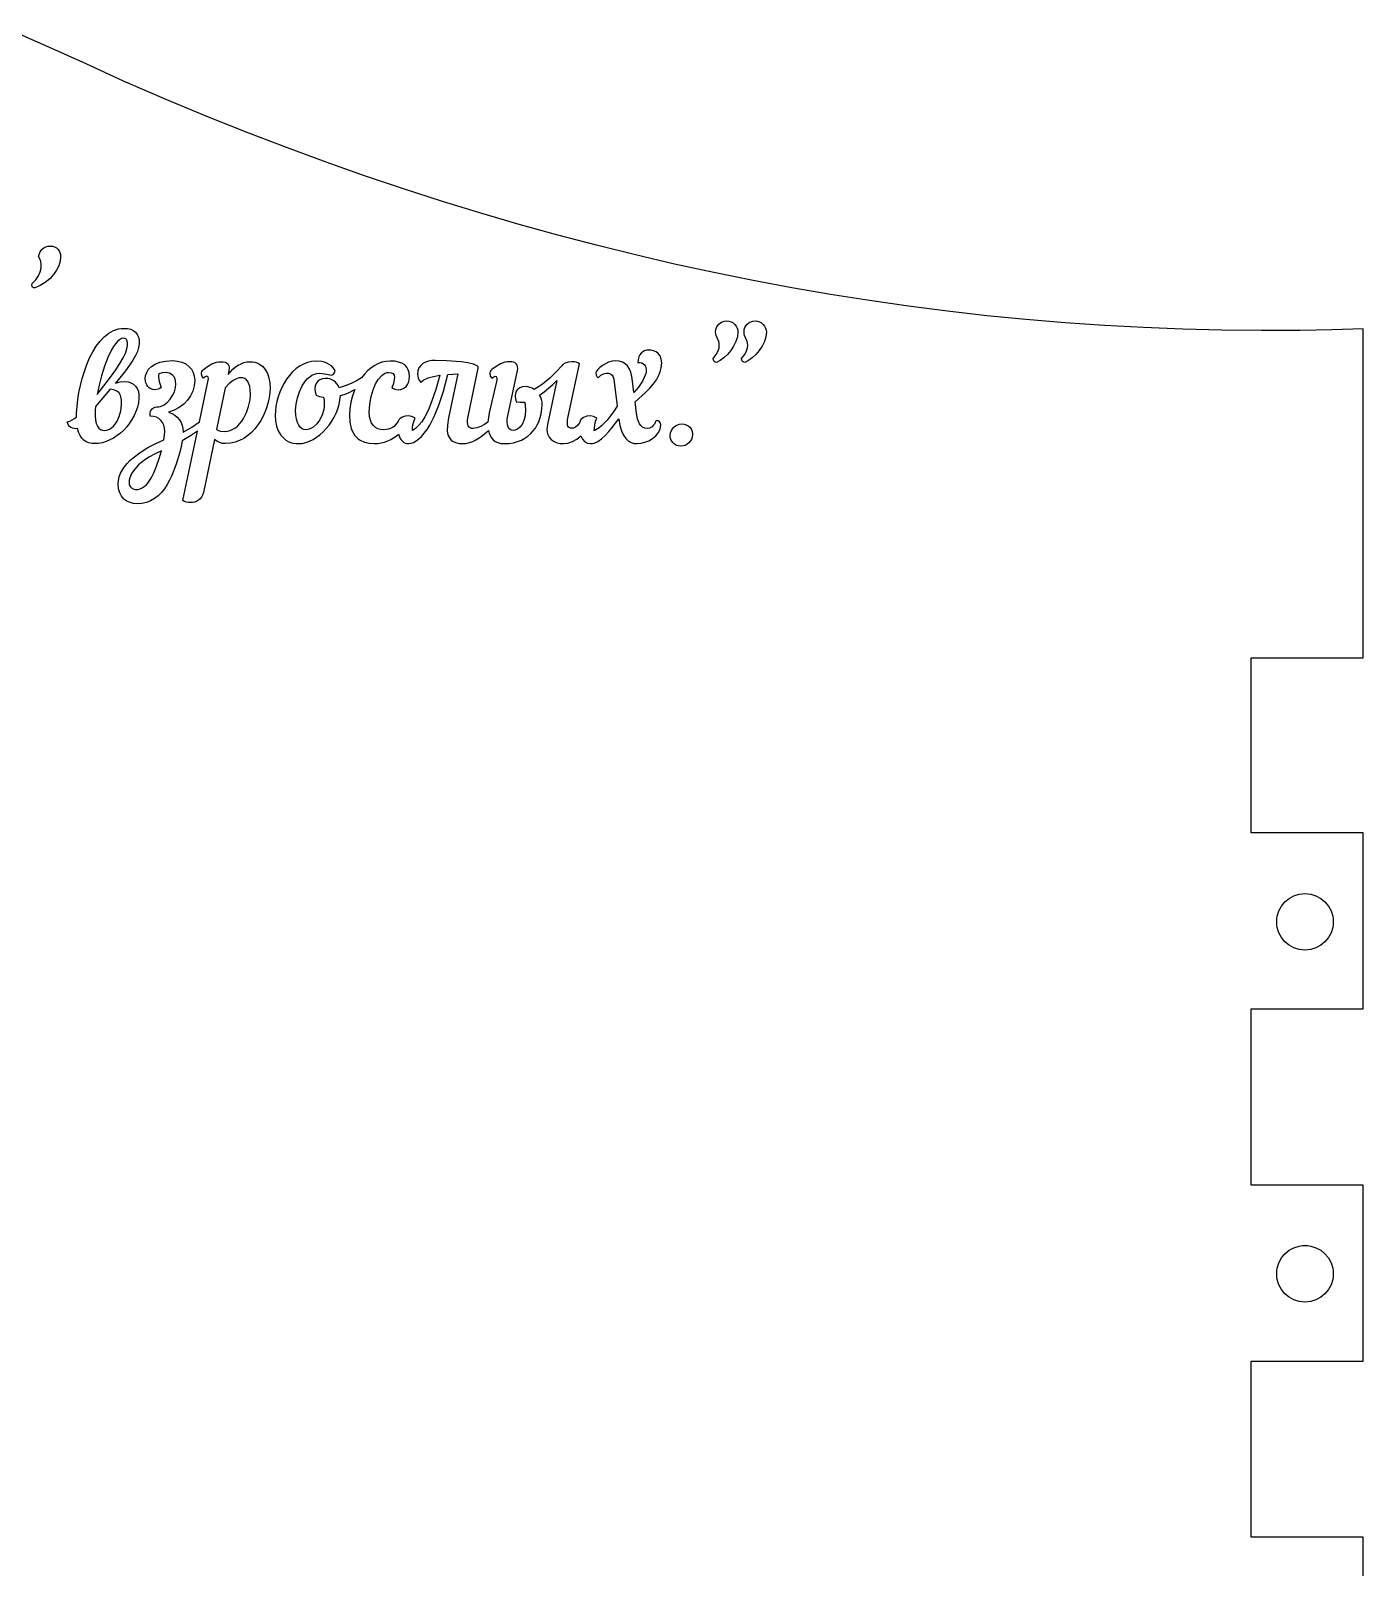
# Model space of a CAD drawing. Extents: x 1222 to 3994, y 2320 to 3800.
# Drawn here: x 2401.7 to 2472.3, y 3588.6 to 3670 of the extents above; entities that cross this region are included whole.
import ezdxf

# ---------------------------------------------------------------- set-up
doc = ezdxf.new("R2010")
doc.units = 0
doc.layers.add('____________', color=18, linetype='CONTINUOUS')

msp = doc.modelspace()

# ---------------------------------------------------------------- linework, layer by layer
at = {"layer": '____________'}
msp.add_lwpolyline([(2472.319, 3580.827), (2472.319, 3590.161), (2466.377, 3590.161), (2466.377, 3599.494), (2472.319, 3599.494), (2472.319, 3608.827), (2466.377, 3608.827), (2466.377, 3618.161), (2472.319, 3618.161), (2472.319, 3627.494), (2466.377, 3627.494), (2466.377, 3636.777), (2472.319, 3636.777), (2472.319, 3654.216), (2472.319, 3654.216), (2470.651, 3654.166), (2468.982, 3654.136), (2466.902, 3654.126), (2464.822, 3654.147), (2462.744, 3654.198), (2460.666, 3654.281), (2458.591, 3654.393), (2456.517, 3654.536), (2454.435, 3654.71), (2452.356, 3654.915), (2450.28, 3655.151), (2448.208, 3655.416), (2446.14, 3655.712), (2444.077, 3656.038), (2442.018, 3656.394), (2439.965, 3656.779), (2437.881, 3657.201), (2435.804, 3657.653), (2433.733, 3658.135), (2431.669, 3658.646), (2429.613, 3659.185), (2427.565, 3659.754), (2425.524, 3660.351), (2423.492, 3660.975), (2421.426, 3661.642), (2419.369, 3662.336), (2417.322, 3663.057), (2415.285, 3663.806), (2413.231, 3664.593), (2411.188, 3665.405), (2408.881, 3666.361), (2406.586, 3667.35), (2404.601, 3668.268), (2402.625, 3669.159), (2400.657, 3670.022)], dxfattribs=at)
for points in [[(2401.885, 3656.395), (2401.815, 3656.393), (2401.756, 3656.435), (2401.725, 3656.511), (2401.741, 3656.615), (2401.943, 3656.822), (2402.084, 3657.032), (2402.172, 3657.241), (2402.215, 3657.441), (2402.219, 3657.628), (2402.193, 3657.795), (2402.144, 3657.936), (2402.079, 3658.046), (2402.105, 3658.157), (2402.147, 3658.262), (2402.207, 3658.356), (2402.281, 3658.439), (2402.368, 3658.508), (2402.468, 3658.56), (2402.578, 3658.593), (2402.697, 3658.604), (2402.821, 3658.593), (2402.93, 3658.561), (2403.024, 3658.51), (2403.103, 3658.441), (2403.165, 3658.358), (2403.211, 3658.262), (2403.238, 3658.154), (2403.248, 3658.037), (2403.222, 3657.803), (2403.148, 3657.563), (2403.029, 3657.323), (2402.868, 3657.092), (2402.67, 3656.876), (2402.437, 3656.683), (2402.174, 3656.52), (2401.885, 3656.395)], [(2407.414, 3653.423), (2407.386, 3653.232), (2407.319, 3653.025), (2407.216, 3652.8), (2407.076, 3652.555), (2406.899, 3652.288), (2406.686, 3651.997), (2406.153, 3651.332), (2406.41, 3651.4), (2406.661, 3651.425), (2406.826, 3651.409), (2406.976, 3651.362), (2407.109, 3651.286), (2407.221, 3651.183), (2407.309, 3651.055), (2407.372, 3650.903), (2407.405, 3650.73), (2407.406, 3650.536), (2407.374, 3650.298), (2407.32, 3650.065), (2407.243, 3649.839), (2407.146, 3649.621), (2407.032, 3649.412), (2406.9, 3649.213), (2406.754, 3649.027), (2406.595, 3648.854), (2406.425, 3648.696), (2406.245, 3648.555), (2406.057, 3648.431), (2405.863, 3648.327), (2405.664, 3648.244), (2405.463, 3648.182), (2405.262, 3648.144), (2405.06, 3648.131), (2404.9, 3648.142), (2404.75, 3648.176), (2404.611, 3648.234), (2404.486, 3648.318), (2404.375, 3648.428), (2404.281, 3648.567), (2404.204, 3648.736), (2404.146, 3648.936), (2404.054, 3648.923), (2403.964, 3648.928), (2403.878, 3648.951), (2403.799, 3648.99), (2403.73, 3649.044), (2403.672, 3649.113), (2403.63, 3649.196), (2403.604, 3649.291), (2403.742, 3649.332), (2403.865, 3649.391), (2403.978, 3649.465), (2404.087, 3649.554), (2404.095, 3649.757), (2404.12, 3650.103), (2404.162, 3650.465), (2404.222, 3650.837), (2404.3, 3651.215), (2404.396, 3651.593), (2404.509, 3651.965), (2404.64, 3652.327), (2404.789, 3652.674), (2404.955, 3652.999), (2405.139, 3653.298), (2405.341, 3653.565), (2405.561, 3653.795), (2405.799, 3653.984), (2406.054, 3654.125), (2406.327, 3654.213), (2406.471, 3654.236), (2406.618, 3654.244), (2406.802, 3654.231), (2406.965, 3654.192), (2407.106, 3654.127), (2407.223, 3654.037), (2407.313, 3653.921), (2407.377, 3653.78), (2407.411, 3653.614), (2407.414, 3653.423)], [(2438.03, 3652.432), (2437.963, 3652.448), (2437.906, 3652.492), (2437.867, 3652.561), (2437.852, 3652.652), (2438.013, 3652.863), (2438.111, 3653.051), (2438.16, 3653.216), (2438.174, 3653.355), (2438.165, 3653.451), (2438.143, 3653.539), (2438.076, 3653.701), (2438.009, 3653.868), (2437.987, 3653.962), (2437.979, 3654.066), (2437.99, 3654.178), (2438.024, 3654.284), (2438.077, 3654.38), (2438.147, 3654.464), (2438.233, 3654.535), (2438.333, 3654.588), (2438.443, 3654.622), (2438.563, 3654.634), (2438.689, 3654.621), (2438.803, 3654.585), (2438.906, 3654.528), (2438.994, 3654.454), (2439.066, 3654.364), (2439.119, 3654.262), (2439.153, 3654.151), (2439.164, 3654.033), (2439.136, 3653.793), (2439.056, 3653.548), (2438.935, 3653.307), (2438.781, 3653.077), (2438.604, 3652.866), (2438.414, 3652.684), (2438.219, 3652.536), (2438.03, 3652.432)], [(2439.537, 3652.432), (2439.47, 3652.448), (2439.413, 3652.492), (2439.374, 3652.561), (2439.359, 3652.652), (2439.52, 3652.863), (2439.618, 3653.051), (2439.667, 3653.216), (2439.681, 3653.355), (2439.672, 3653.451), (2439.65, 3653.539), (2439.583, 3653.701), (2439.516, 3653.868), (2439.494, 3653.962), (2439.486, 3654.066), (2439.497, 3654.178), (2439.531, 3654.284), (2439.584, 3654.38), (2439.654, 3654.464), (2439.74, 3654.535), (2439.84, 3654.588), (2439.95, 3654.622), (2440.07, 3654.634), (2440.196, 3654.621), (2440.311, 3654.585), (2440.413, 3654.528), (2440.501, 3654.454), (2440.573, 3654.364), (2440.626, 3654.262), (2440.66, 3654.151), (2440.671, 3654.033), (2440.643, 3653.793), (2440.563, 3653.548), (2440.442, 3653.307), (2440.288, 3653.077), (2440.112, 3652.866), (2439.921, 3652.684), (2439.726, 3652.536), (2439.537, 3652.432)], [(2406.593, 3653.719), (2406.481, 3653.7), (2406.37, 3653.643), (2406.26, 3653.552), (2406.153, 3653.431), (2406.048, 3653.282), (2405.947, 3653.108), (2405.754, 3652.701), (2405.578, 3652.234), (2405.423, 3651.733), (2405.291, 3651.224), (2405.187, 3650.73), (2405.903, 3651.662), (2406.177, 3652.049), (2406.398, 3652.389), (2406.568, 3652.684), (2406.69, 3652.937), (2406.765, 3653.151), (2406.796, 3653.33), (2406.793, 3653.494), (2406.764, 3653.617), (2406.738, 3653.661), (2406.701, 3653.693), (2406.653, 3653.713), (2406.593, 3653.719)], [(2410.611, 3649.296), (2411.072, 3651.492), (2411.084, 3651.583), (2411.071, 3651.649), (2411.037, 3651.69), (2410.987, 3651.704), (2410.915, 3651.679), (2410.818, 3651.603), (2410.748, 3651.685), (2410.713, 3651.81), (2410.714, 3651.879), (2410.731, 3651.948), (2410.765, 3652.012), (2410.818, 3652.068), (2411.037, 3652.228), (2411.267, 3652.357), (2411.508, 3652.443), (2411.635, 3652.467), (2411.766, 3652.475), (2411.874, 3652.468), (2411.969, 3652.447), (2412.049, 3652.412), (2412.112, 3652.362), (2412.158, 3652.298), (2412.184, 3652.217), (2412.189, 3652.121), (2412.172, 3652.009), (2412.13, 3651.806), (2412.39, 3652.082), (2412.528, 3652.196), (2412.671, 3652.293), (2412.818, 3652.37), (2412.97, 3652.427), (2413.124, 3652.463), (2413.282, 3652.475), (2413.416, 3652.467), (2413.542, 3652.446), (2413.658, 3652.412), (2413.764, 3652.365), (2413.949, 3652.236), (2414.099, 3652.065), (2414.213, 3651.858), (2414.294, 3651.621), (2414.341, 3651.359), (2414.357, 3651.078), (2414.346, 3650.835), (2414.314, 3650.586), (2414.262, 3650.334), (2414.19, 3650.082), (2414.099, 3649.832), (2413.989, 3649.587), (2413.86, 3649.352), (2413.714, 3649.128), (2413.552, 3648.919), (2413.373, 3648.729), (2413.178, 3648.559), (2412.967, 3648.413), (2412.743, 3648.294), (2412.504, 3648.206), (2412.251, 3648.15), (2411.986, 3648.131), (2411.833, 3648.145), (2411.681, 3648.187), (2411.536, 3648.256), (2411.402, 3648.351), (2410.818, 3645.54), (2410.777, 3645.406), (2410.718, 3645.293), (2410.644, 3645.201), (2410.557, 3645.128), (2410.461, 3645.073), (2410.356, 3645.036), (2410.246, 3645.014), (2410.132, 3645.007), (2410.02, 3645.015), (2409.914, 3645.037), (2409.818, 3645.071), (2409.734, 3645.117), (2410.505, 3648.79), (2410.142, 3648.543), (2409.7, 3648.275), (2409.645, 3647.987), (2409.571, 3647.679), (2409.378, 3647.046), (2409.148, 3646.45), (2409.026, 3646.188), (2408.904, 3645.964), (2408.755, 3645.74), (2408.594, 3645.539), (2408.418, 3645.364), (2408.228, 3645.217), (2408.023, 3645.098), (2407.801, 3645.011), (2407.562, 3644.958), (2407.304, 3644.939), (2407.113, 3644.955), (2406.93, 3645.003), (2406.761, 3645.083), (2406.611, 3645.196), (2406.485, 3645.342), (2406.389, 3645.521), (2406.327, 3645.734), (2406.305, 3645.981), (2406.32, 3646.179), (2406.363, 3646.372), (2406.431, 3646.558), (2406.524, 3646.738), (2406.638, 3646.911), (2406.772, 3647.077), (2406.924, 3647.236), (2407.09, 3647.388), (2407.462, 3647.67), (2407.87, 3647.921), (2408.297, 3648.14), (2408.727, 3648.326), (2408.762, 3648.578), (2408.777, 3648.792), (2408.764, 3648.96), (2408.725, 3649.112), (2408.66, 3649.248), (2408.572, 3649.364), (2408.461, 3649.458), (2408.327, 3649.529), (2408.173, 3649.572), (2407.998, 3649.587), (2407.991, 3649.684), (2407.999, 3649.775), (2408.023, 3649.858), (2408.062, 3649.931), (2408.115, 3649.992), (2408.182, 3650.039), (2408.262, 3650.068), (2408.354, 3650.079), (2408.456, 3650.086), (2408.555, 3650.109), (2408.744, 3650.195), (2408.915, 3650.326), (2409.064, 3650.491), (2409.188, 3650.681), (2409.282, 3650.886), (2409.341, 3651.095), (2409.362, 3651.298), (2409.35, 3651.44), (2409.318, 3651.563), (2409.267, 3651.667), (2409.2, 3651.751), (2409.117, 3651.816), (2409.022, 3651.862), (2408.917, 3651.89), (2408.803, 3651.899), (2408.633, 3651.881), (2408.464, 3651.831), (2408.449, 3651.753), (2408.447, 3651.662), (2408.48, 3651.418), (2408.522, 3651.267), (2408.583, 3651.111), (2408.506, 3651.057), (2408.42, 3651.02), (2408.244, 3650.993), (2408.135, 3651.005), (2408.036, 3651.04), (2407.949, 3651.095), (2407.876, 3651.168), (2407.816, 3651.255), (2407.773, 3651.354), (2407.745, 3651.462), (2407.736, 3651.577), (2407.755, 3651.745), (2407.815, 3651.912), (2407.918, 3652.073), (2408.067, 3652.221), (2408.266, 3652.347), (2408.518, 3652.446), (2408.826, 3652.511), (2409.192, 3652.534), (2409.451, 3652.512), (2409.682, 3652.451), (2409.882, 3652.354), (2410.049, 3652.227), (2410.183, 3652.073), (2410.28, 3651.898), (2410.34, 3651.706), (2410.361, 3651.501), (2410.335, 3651.197), (2410.261, 3650.916), (2410.142, 3650.659), (2409.98, 3650.429), (2409.778, 3650.227), (2409.539, 3650.054), (2409.267, 3649.914), (2408.964, 3649.808), (2409.143, 3649.736), (2409.301, 3649.643), (2409.436, 3649.532), (2409.548, 3649.402), (2409.636, 3649.258), (2409.699, 3649.099), (2409.738, 3648.929), (2409.751, 3648.749), (2409.751, 3648.741), (2410.215, 3649.013), (2410.611, 3649.296)], [(2419.21, 3651.624), (2418.942, 3651.465), (2418.653, 3651.316), (2418.343, 3651.19), (2418.014, 3651.095), (2417.963, 3651.206), (2417.898, 3651.305), (2417.822, 3651.39), (2417.734, 3651.462), (2417.636, 3651.519), (2417.53, 3651.56), (2417.416, 3651.585), (2417.295, 3651.594), (2417.128, 3651.575), (2416.989, 3651.521), (2416.88, 3651.436), (2416.802, 3651.324), (2416.754, 3651.191), (2416.738, 3651.04), (2416.754, 3650.877), (2416.804, 3650.705), (2416.976, 3650.635), (2417.193, 3650.603), (2417.222, 3650.433), (2417.232, 3650.266), (2417.226, 3650.104), (2417.204, 3649.947), (2417.12, 3649.652), (2416.991, 3649.393), (2416.83, 3649.176), (2416.647, 3649.01), (2416.454, 3648.905), (2416.357, 3648.877), (2416.262, 3648.868), (2416.153, 3648.882), (2416.051, 3648.924), (2415.957, 3648.998), (2415.876, 3649.105), (2415.807, 3649.247), (2415.756, 3649.425), (2415.723, 3649.642), (2415.711, 3649.901), (2415.734, 3650.223), (2415.802, 3650.558), (2415.91, 3650.887), (2416.058, 3651.194), (2416.241, 3651.462), (2416.346, 3651.577), (2416.458, 3651.675), (2416.578, 3651.755), (2416.706, 3651.815), (2416.84, 3651.852), (2416.981, 3651.865), (2417.268, 3651.841), (2417.523, 3651.772), (2417.62, 3651.76), (2417.709, 3651.798), (2417.777, 3651.883), (2417.811, 3652.009), (2417.712, 3652.14), (2417.605, 3652.248), (2417.49, 3652.334), (2417.367, 3652.402), (2417.236, 3652.451), (2417.097, 3652.484), (2416.795, 3652.509), (2416.56, 3652.49), (2416.335, 3652.437), (2416.121, 3652.352), (2415.917, 3652.239), (2415.726, 3652.098), (2415.548, 3651.935), (2415.383, 3651.751), (2415.232, 3651.549), (2415.096, 3651.332), (2414.977, 3651.102), (2414.873, 3650.864), (2414.787, 3650.619), (2414.718, 3650.37), (2414.668, 3650.121), (2414.638, 3649.873), (2414.628, 3649.63), (2414.646, 3649.337), (2414.7, 3649.06), (2414.792, 3648.806), (2414.923, 3648.582), (2415.095, 3648.396), (2415.197, 3648.319), (2415.31, 3648.253), (2415.434, 3648.201), (2415.569, 3648.163), (2415.715, 3648.139), (2415.872, 3648.131), (2416.063, 3648.146), (2416.255, 3648.189), (2416.446, 3648.258), (2416.636, 3648.351), (2416.821, 3648.467), (2417.001, 3648.603), (2417.173, 3648.758), (2417.336, 3648.93), (2417.488, 3649.117), (2417.626, 3649.317), (2417.75, 3649.529), (2417.857, 3649.749), (2417.946, 3649.977), (2418.014, 3650.211), (2418.06, 3650.449), (2418.082, 3650.688), (2418.282, 3650.74), (2418.48, 3650.812), (2418.854, 3650.994), (2418.73, 3650.664), (2418.639, 3650.325), (2418.584, 3649.984), (2418.565, 3649.647), (2418.59, 3649.263), (2418.663, 3648.942), (2418.716, 3648.804), (2418.78, 3648.68), (2418.854, 3648.57), (2418.937, 3648.473), (2419.03, 3648.389), (2419.131, 3648.318), (2419.358, 3648.212), (2419.613, 3648.151), (2419.894, 3648.131), (2420.074, 3648.141), (2420.254, 3648.17), (2420.429, 3648.215), (2420.598, 3648.276), (2420.758, 3648.349), (2420.907, 3648.434), (2421.042, 3648.528), (2421.16, 3648.63), (2421.249, 3648.412), (2421.308, 3648.326), (2421.374, 3648.255), (2421.448, 3648.199), (2421.528, 3648.16), (2421.614, 3648.137), (2421.706, 3648.131), (2421.831, 3648.149), (2421.963, 3648.195), (2422.1, 3648.272), (2422.242, 3648.378), (2422.387, 3648.515), (2422.533, 3648.682), (2422.679, 3648.882), (2422.823, 3649.113), (2423.061, 3649.579), (2423.303, 3650.174), (2423.546, 3650.911), (2423.789, 3651.806), (2424.314, 3651.84), (2423.814, 3649.494), (2423.756, 3649.112), (2423.754, 3648.806), (2423.772, 3648.679), (2423.803, 3648.568), (2423.844, 3648.472), (2423.897, 3648.391), (2423.959, 3648.322), (2424.029, 3648.266), (2424.195, 3648.186), (2424.388, 3648.144), (2424.601, 3648.131), (2424.76, 3648.145), (2424.927, 3648.186), (2425.1, 3648.25), (2425.274, 3648.336), (2425.448, 3648.439), (2425.618, 3648.558), (2425.934, 3648.831), (2425.97, 3648.69), (2426.022, 3648.558), (2426.092, 3648.439), (2426.182, 3648.336), (2426.293, 3648.251), (2426.426, 3648.186), (2426.585, 3648.145), (2426.769, 3648.131), (2427.025, 3648.144), (2427.262, 3648.181), (2427.48, 3648.241), (2427.68, 3648.32), (2427.863, 3648.419), (2428.028, 3648.534), (2428.176, 3648.664), (2428.307, 3648.806), (2428.421, 3648.96), (2428.519, 3649.123), (2428.601, 3649.292), (2428.668, 3649.467), (2428.719, 3649.645), (2428.755, 3649.825), (2428.784, 3650.18), (2428.775, 3650.328), (2428.748, 3650.465), (2428.705, 3650.591), (2428.649, 3650.705), (2428.893, 3650.875), (2429.127, 3651.065), (2429.349, 3651.267), (2429.554, 3651.476), (2429.063, 3649.139), (2429.042, 3649), (2429.036, 3648.874), (2429.046, 3648.76), (2429.068, 3648.656), (2429.149, 3648.481), (2429.268, 3648.346), (2429.414, 3648.247), (2429.577, 3648.18), (2429.746, 3648.143), (2429.91, 3648.131), (2430.144, 3648.159), (2430.39, 3648.241), (2430.626, 3648.371), (2430.832, 3648.546), (2430.924, 3648.366), (2431.043, 3648.236), (2431.187, 3648.158), (2431.349, 3648.131), (2431.443, 3648.139), (2431.537, 3648.163), (2431.731, 3648.253), (2431.927, 3648.391), (2432.123, 3648.566), (2432.315, 3648.77), (2432.501, 3648.992), (2432.84, 3649.452), (2432.908, 3649.094), (2432.993, 3648.803), (2433.095, 3648.573), (2433.212, 3648.398), (2433.345, 3648.272), (2433.494, 3648.19), (2433.659, 3648.145), (2433.839, 3648.131), (2434.028, 3648.15), (2434.232, 3648.203), (2434.438, 3648.288), (2434.635, 3648.404), (2434.809, 3648.548), (2434.948, 3648.717), (2435.041, 3648.909), (2435.066, 3649.013), (2435.075, 3649.122), (2435.058, 3649.218), (2435.008, 3649.29), (2434.928, 3649.335), (2434.821, 3649.35), (2434.782, 3649.245), (2434.732, 3649.157), (2434.674, 3649.085), (2434.609, 3649.029), (2434.473, 3648.958), (2434.347, 3648.936), (2434.218, 3648.954), (2434.109, 3649.005), (2434.02, 3649.085), (2433.947, 3649.189), (2433.889, 3649.311), (2433.844, 3649.447), (2433.788, 3649.741), (2433.712, 3650.344), (2434.268, 3650.848), (2434.493, 3651.078), (2434.682, 3651.298), (2434.837, 3651.511), (2434.958, 3651.722), (2435.046, 3651.934), (2435.1, 3652.15), (2435.122, 3652.41), (2435.098, 3652.619), (2435.035, 3652.784), (2434.941, 3652.908), (2434.825, 3652.996), (2434.693, 3653.053), (2434.554, 3653.084), (2434.414, 3653.093), (2434.31, 3653.083), (2434.21, 3653.053), (2434.117, 3653.002), (2434.032, 3652.931), (2433.96, 3652.84), (2433.904, 3652.727), (2433.865, 3652.594), (2433.847, 3652.439), (2433.964, 3652.432), (2434.061, 3652.407), (2434.141, 3652.366), (2434.203, 3652.313), (2434.249, 3652.25), (2434.28, 3652.182), (2434.304, 3652.04), (2434.289, 3651.904), (2434.246, 3651.757), (2434.181, 3651.603), (2434.096, 3651.444), (2433.886, 3651.129), (2433.652, 3650.835), (2433.576, 3651.437), (2433.534, 3651.698), (2433.476, 3651.921), (2433.4, 3652.107), (2433.303, 3652.256), (2433.183, 3652.371), (2433.038, 3652.452), (2432.865, 3652.5), (2432.662, 3652.516), (2432.486, 3652.496), (2432.308, 3652.444), (2432.134, 3652.366), (2431.974, 3652.27), (2431.835, 3652.166), (2431.726, 3652.061), (2431.655, 3651.962), (2431.629, 3651.879), (2431.648, 3651.764), (2431.686, 3651.695), (2431.756, 3651.617), (2431.895, 3651.755), (2432.034, 3651.84), (2432.169, 3651.875), (2432.295, 3651.869), (2432.404, 3651.828), (2432.493, 3651.758), (2432.555, 3651.665), (2432.586, 3651.556), (2432.763, 3650.122), (2432.571, 3649.826), (2432.394, 3649.58), (2432.23, 3649.378), (2432.078, 3649.215), (2431.934, 3649.084), (2431.799, 3648.978), (2431.544, 3648.817), (2431.551, 3648.958), (2431.575, 3649.123), (2431.619, 3649.302), (2431.688, 3649.486), (2431.511, 3649.574), (2431.341, 3649.604), (2431.145, 3649.586), (2430.973, 3649.524), (2430.901, 3649.473), (2430.84, 3649.407), (2430.794, 3649.326), (2430.763, 3649.227), (2430.665, 3649.094), (2430.559, 3649.007), (2430.452, 3648.959), (2430.35, 3648.944), (2430.289, 3648.949), (2430.234, 3648.968), (2430.188, 3649.003), (2430.152, 3649.059), (2430.13, 3649.14), (2430.123, 3649.248), (2430.134, 3649.387), (2430.164, 3649.562), (2430.757, 3652.365), (2430.673, 3652.41), (2430.577, 3652.445), (2430.471, 3652.467), (2430.359, 3652.475), (2430.161, 3652.452), (2430.002, 3652.397), (2429.886, 3652.328), (2429.817, 3652.263), (2429.533, 3651.943), (2429.187, 3651.605), (2428.792, 3651.282), (2428.58, 3651.137), (2428.361, 3651.01), (2428.25, 3651.072), (2428.135, 3651.117), (2428.019, 3651.144), (2427.903, 3651.154), (2427.737, 3651.137), (2427.598, 3651.088), (2427.489, 3651.011), (2427.41, 3650.91), (2427.362, 3650.79), (2427.346, 3650.654), (2427.363, 3650.506), (2427.412, 3650.349), (2427.634, 3650.331), (2427.861, 3650.333), (2427.896, 3649.938), (2427.875, 3649.613), (2427.811, 3649.352), (2427.714, 3649.151), (2427.597, 3649.005), (2427.472, 3648.906), (2427.35, 3648.851), (2427.243, 3648.834), (2427.161, 3648.846), (2427.086, 3648.881), (2427.023, 3648.939), (2426.972, 3649.022), (2426.938, 3649.13), (2426.922, 3649.263), (2426.927, 3649.421), (2426.955, 3649.604), (2427.472, 3652.009), (2427.486, 3652.121), (2427.48, 3652.217), (2427.453, 3652.298), (2427.408, 3652.362), (2427.346, 3652.412), (2427.267, 3652.447), (2427.173, 3652.468), (2427.065, 3652.475), (2426.934, 3652.467), (2426.808, 3652.443), (2426.566, 3652.357), (2426.337, 3652.228), (2426.117, 3652.068), (2426.064, 3652.012), (2426.03, 3651.948), (2426.014, 3651.879), (2426.012, 3651.81), (2426.047, 3651.685), (2426.117, 3651.603), (2426.214, 3651.679), (2426.286, 3651.704), (2426.337, 3651.69), (2426.37, 3651.649), (2426.383, 3651.583), (2426.371, 3651.492), (2425.973, 3649.757), (2425.93, 3649.524), (2425.906, 3649.275), (2425.729, 3649.146), (2425.529, 3649.038), (2425.318, 3648.963), (2425.109, 3648.936), (2425.031, 3648.943), (2424.963, 3648.967), (2424.906, 3649.009), (2424.862, 3649.071), (2424.833, 3649.155), (2424.821, 3649.264), (2424.828, 3649.399), (2424.855, 3649.562), (2425.397, 3652.136), (2425.389, 3652.196), (2425.34, 3652.251), (2425.257, 3652.299), (2425.144, 3652.342), (2424.844, 3652.413), (2424.48, 3652.466), (2423.703, 3652.526), (2423.111, 3652.542), (2422.932, 3652.533), (2422.761, 3652.502), (2422.602, 3652.45), (2422.461, 3652.375), (2422.342, 3652.275), (2422.251, 3652.149), (2422.192, 3651.996), (2422.172, 3651.814), (2422.183, 3651.705), (2422.216, 3651.595), (2422.272, 3651.487), (2422.349, 3651.382), (2422.423, 3651.452), (2422.514, 3651.513), (2422.745, 3651.616), (2423.03, 3651.696), (2423.357, 3651.755), (2423.14, 3651.003), (2422.938, 3650.399), (2422.748, 3649.925), (2422.568, 3649.56), (2422.396, 3649.287), (2422.229, 3649.086), (2422.065, 3648.938), (2421.901, 3648.825), (2421.908, 3648.967), (2421.931, 3649.13), (2421.976, 3649.307), (2422.045, 3649.486), (2421.868, 3649.574), (2421.697, 3649.604), (2421.522, 3649.59), (2421.364, 3649.542), (2421.235, 3649.452), (2421.185, 3649.39), (2421.146, 3649.315), (2421.085, 3649.214), (2421.014, 3649.126), (2420.932, 3649.049), (2420.84, 3648.985), (2420.738, 3648.935), (2420.627, 3648.898), (2420.506, 3648.875), (2420.377, 3648.868), (2420.22, 3648.881), (2420.075, 3648.921), (2419.946, 3648.99), (2419.834, 3649.087), (2419.742, 3649.214), (2419.673, 3649.371), (2419.63, 3649.561), (2419.615, 3649.782), (2419.639, 3650.224), (2419.708, 3650.629), (2419.814, 3650.99), (2419.949, 3651.302), (2420.107, 3651.556), (2420.279, 3651.747), (2420.368, 3651.816), (2420.459, 3651.866), (2420.549, 3651.897), (2420.639, 3651.907), (2420.777, 3651.892), (2420.875, 3651.845), (2420.933, 3651.768), (2420.952, 3651.662), (2420.92, 3651.418), (2420.877, 3651.267), (2420.817, 3651.111), (2420.894, 3651.057), (2420.98, 3651.02), (2421.156, 3650.993), (2421.271, 3651.003), (2421.38, 3651.035), (2421.481, 3651.088), (2421.569, 3651.162), (2421.643, 3651.259), (2421.7, 3651.379), (2421.736, 3651.521), (2421.748, 3651.687), (2421.732, 3651.881), (2421.685, 3652.048), (2421.605, 3652.189), (2421.493, 3652.304), (2421.349, 3652.394), (2421.173, 3652.458), (2420.965, 3652.496), (2420.724, 3652.509), (2420.499, 3652.492), (2420.282, 3652.444), (2420.075, 3652.366), (2419.879, 3652.262), (2419.694, 3652.134), (2419.52, 3651.983), (2419.358, 3651.812), (2419.21, 3651.624)], [(2406.432, 3650.68), (2406.348, 3650.82), (2406.227, 3650.922), (2406.07, 3650.988), (2405.882, 3651.018), (2405.094, 3650.104), (2405.077, 3649.892), (2405.075, 3649.609), (2405.097, 3649.377), (2405.141, 3649.193), (2405.202, 3649.052), (2405.279, 3648.95), (2405.368, 3648.883), (2405.465, 3648.845), (2405.568, 3648.834), (2405.707, 3648.849), (2405.834, 3648.893), (2405.95, 3648.962), (2406.053, 3649.053), (2406.146, 3649.163), (2406.227, 3649.288), (2406.356, 3649.573), (2406.44, 3649.88), (2406.481, 3650.184), (2406.478, 3650.459), (2406.432, 3650.68)], [(2412.816, 3651.628), (2412.719, 3651.619), (2412.617, 3651.592), (2412.406, 3651.487), (2412.191, 3651.317), (2411.978, 3651.086), (2411.512, 3648.876), (2411.623, 3648.826), (2411.73, 3648.798), (2411.935, 3648.783), (2412.093, 3648.796), (2412.243, 3648.834), (2412.383, 3648.895), (2412.515, 3648.976), (2412.638, 3649.076), (2412.752, 3649.192), (2412.855, 3649.322), (2412.949, 3649.464), (2413.107, 3649.775), (2413.221, 3650.108), (2413.292, 3650.447), (2413.315, 3650.773), (2413.306, 3650.98), (2413.278, 3651.156), (2413.233, 3651.304), (2413.174, 3651.423), (2413.101, 3651.514), (2413.015, 3651.578), (2412.92, 3651.616), (2412.816, 3651.628)], [(2435.574, 3648.588), (2435.592, 3648.709), (2435.632, 3648.82), (2435.69, 3648.921), (2435.766, 3649.009), (2435.856, 3649.081), (2435.959, 3649.135), (2436.072, 3649.169), (2436.192, 3649.181), (2436.312, 3649.169), (2436.423, 3649.135), (2436.521, 3649.081), (2436.606, 3649.009), (2436.675, 3648.921), (2436.725, 3648.82), (2436.754, 3648.709), (2436.76, 3648.588), (2436.739, 3648.468), (2436.698, 3648.357), (2436.637, 3648.256), (2436.561, 3648.168), (2436.47, 3648.096), (2436.367, 3648.042), (2436.254, 3648.008), (2436.133, 3647.996), (2436.013, 3648.008), (2435.903, 3648.042), (2435.805, 3648.096), (2435.72, 3648.168), (2435.653, 3648.256), (2435.605, 3648.357), (2435.578, 3648.468), (2435.574, 3648.588)], [(2408.058, 3646.302), (2408.196, 3646.583), (2408.338, 3646.937), (2408.476, 3647.336), (2408.6, 3647.75), (2408.256, 3647.597), (2407.935, 3647.418), (2407.643, 3647.22), (2407.388, 3647.006), (2407.177, 3646.782), (2407.017, 3646.551), (2406.916, 3646.319), (2406.89, 3646.204), (2406.881, 3646.091), (2406.891, 3645.989), (2406.92, 3645.904), (2406.962, 3645.835), (2407.013, 3645.781), (2407.127, 3645.713), (2407.228, 3645.693), (2407.349, 3645.703), (2407.465, 3645.733), (2407.575, 3645.783), (2407.681, 3645.852), (2407.782, 3645.938), (2407.878, 3646.043), (2408.058, 3646.302)], [(2467.729, 3622.781), (2467.736, 3622.935), (2467.759, 3623.084), (2467.846, 3623.365), (2467.985, 3623.62), (2468.168, 3623.842), (2468.39, 3624.025), (2468.645, 3624.163), (2468.926, 3624.251), (2469.075, 3624.274), (2469.229, 3624.281), (2469.382, 3624.274), (2469.531, 3624.251), (2469.812, 3624.163), (2470.067, 3624.025), (2470.289, 3623.842), (2470.472, 3623.62), (2470.611, 3623.365), (2470.698, 3623.084), (2470.721, 3622.935), (2470.729, 3622.781), (2470.721, 3622.628), (2470.698, 3622.479), (2470.611, 3622.197), (2470.472, 3621.943), (2470.289, 3621.721), (2470.067, 3621.537), (2469.812, 3621.399), (2469.531, 3621.312), (2469.382, 3621.289), (2469.229, 3621.281), (2469.075, 3621.289), (2468.926, 3621.312), (2468.645, 3621.399), (2468.39, 3621.537), (2468.168, 3621.721), (2467.985, 3621.943), (2467.846, 3622.197), (2467.759, 3622.479), (2467.736, 3622.628), (2467.729, 3622.781)], [(2467.729, 3604.125), (2467.736, 3604.278), (2467.759, 3604.427), (2467.846, 3604.709), (2467.985, 3604.964), (2468.168, 3605.186), (2468.39, 3605.369), (2468.645, 3605.507), (2468.926, 3605.595), (2469.075, 3605.617), (2469.229, 3605.625), (2469.382, 3605.617), (2469.531, 3605.595), (2469.812, 3605.507), (2470.067, 3605.369), (2470.289, 3605.186), (2470.472, 3604.964), (2470.611, 3604.709), (2470.698, 3604.427), (2470.721, 3604.278), (2470.729, 3604.125), (2470.721, 3603.972), (2470.698, 3603.823), (2470.611, 3603.541), (2470.472, 3603.286), (2470.289, 3603.064), (2470.067, 3602.881), (2469.812, 3602.743), (2469.531, 3602.656), (2469.382, 3602.633), (2469.229, 3602.625), (2469.075, 3602.633), (2468.926, 3602.656), (2468.645, 3602.743), (2468.39, 3602.881), (2468.168, 3603.064), (2467.985, 3603.286), (2467.846, 3603.541), (2467.759, 3603.823), (2467.736, 3603.972), (2467.729, 3604.125)]]:
    msp.add_lwpolyline(points, close=True, dxfattribs=at)

doc.saveas('drawing.dxf')
